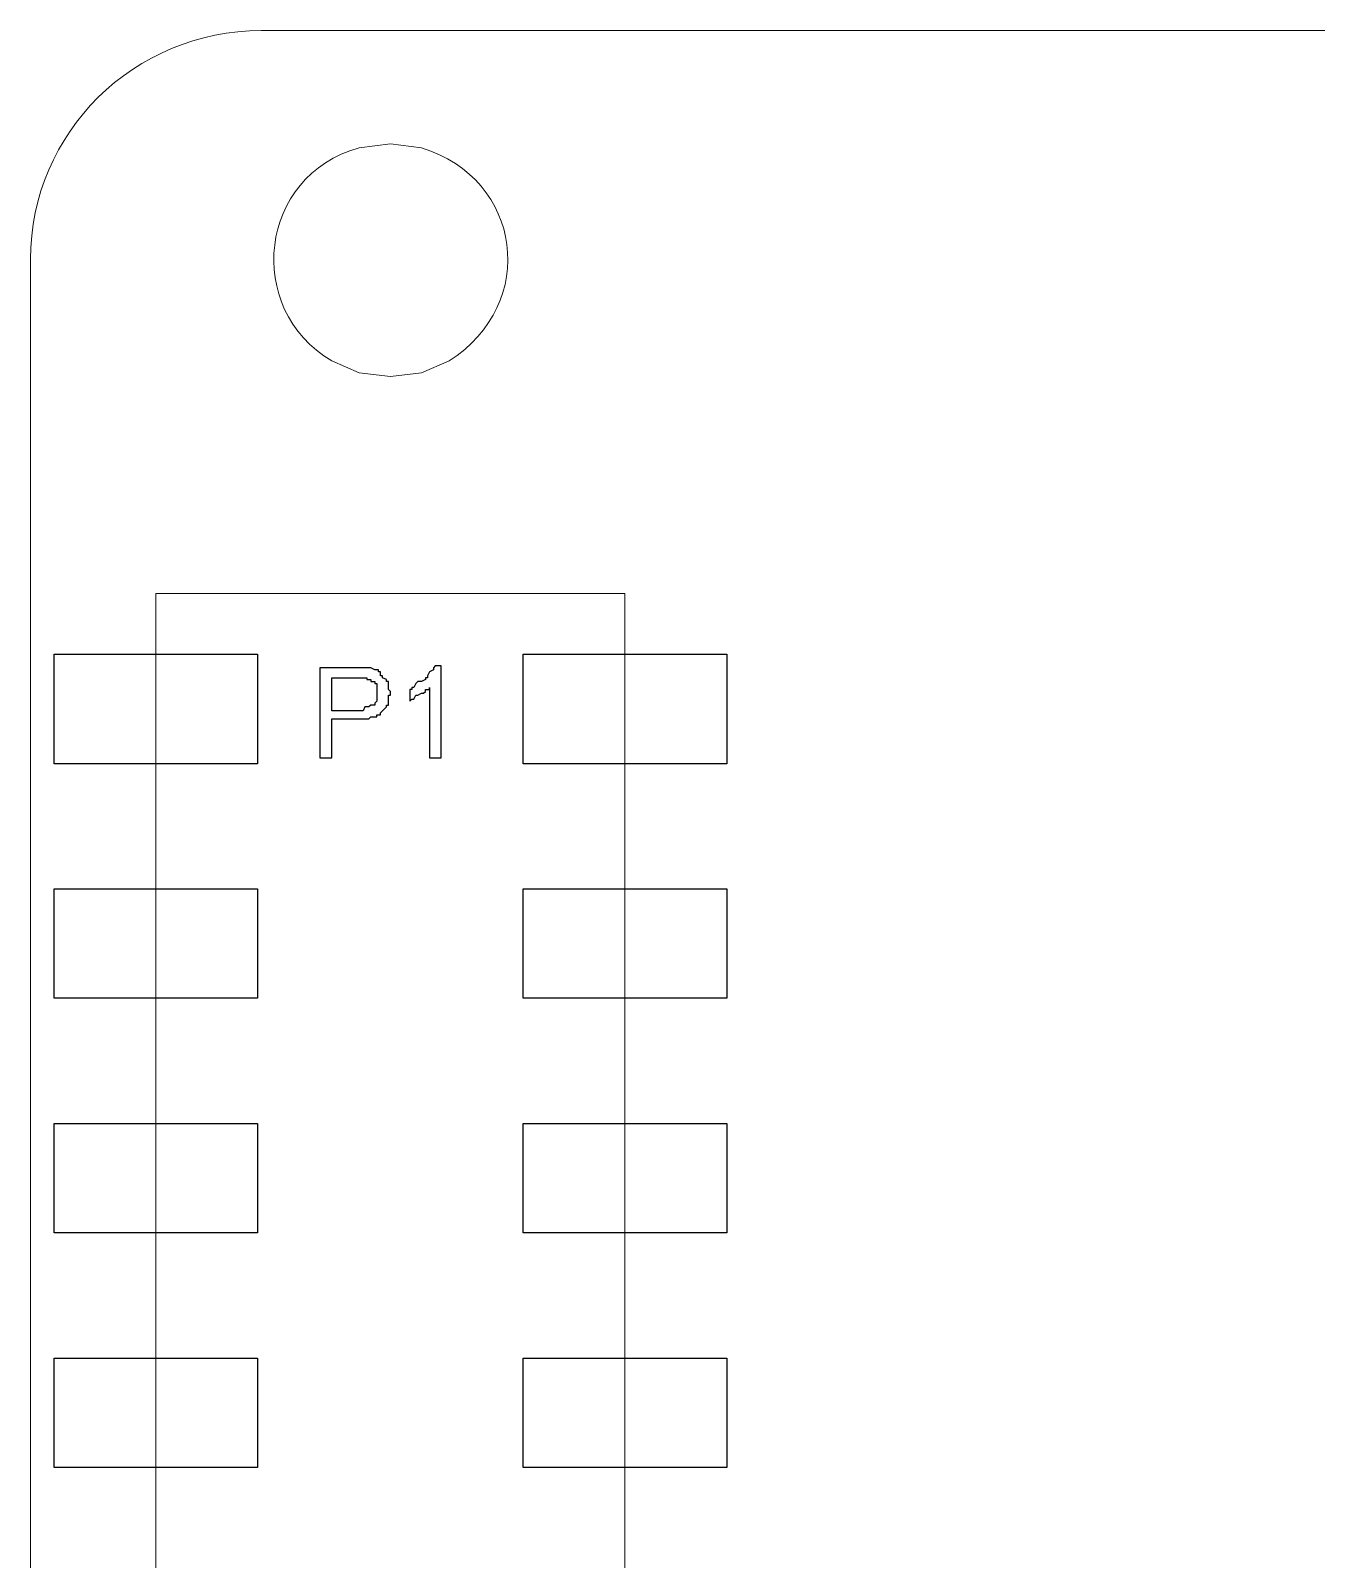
# Model space of a CAD drawing. Header units: millimetres. Extents: x -3 to 153, y 27 to 116.
# Drawn here: x 97.63 to 111.55, y 86.93 to 103.49 of the extents above; entities that cross this region are included whole.
import ezdxf

# ---------------------------------------------------------------- set-up
doc = ezdxf.new("R2010")
doc.units = ezdxf.units.MM
doc.header["$MEASUREMENT"] = 0
doc.layers.add('layer 1', color=7, linetype='Continuous')

msp = doc.modelspace()

# ---------------------------------------------------------------- linework, layer by layer
at = {"layer": 'layer 1', "color": 0, "lineweight": 9}
for points in [[(97.633, 101.01), (97.633, 102.386), (98.755, 103.486), (100.131, 103.486)], [(100.131, 103.486), (100.131, 103.486), (150.529, 103.486), (150.529, 103.486)], [(97.633, 43.013), (97.633, 43.013), (97.633, 101.01), (97.633, 101.01)]]:
    msp.add_open_spline(points, degree=3, dxfattribs=at)
msp.add_open_spline([(101.528, 99.74), (101.528, 99.74), (101.866, 99.782), (101.866, 99.782), (101.866, 99.782), (101.866, 99.782), (102.163, 99.909), (102.163, 99.909), (102.163, 99.909), (103.14, 100.531), (102.956, 101.881), (101.866, 102.216), (101.866, 102.216), (101.866, 102.216), (101.528, 102.259), (101.528, 102.259), (101.528, 102.259), (101.528, 102.259), (101.189, 102.216), (101.189, 102.216), (101.189, 102.216), (100.104, 101.92), (99.938, 100.477), (100.893, 99.909), (100.893, 99.909), (100.893, 99.909), (101.189, 99.782), (101.189, 99.782), (101.189, 99.782), (101.189, 99.782), (101.528, 99.74), (101.528, 99.74)], degree=3, knots=[0, 0, 0, 0, 0.111111, 0.111111, 0.111111, 0.111111, 0.222222, 0.222222, 0.222222, 0.222222, 0.333333, 0.333333, 0.333333, 0.333333, 0.444444, 0.444444, 0.444444, 0.444444, 0.555556, 0.555556, 0.555556, 0.555556, 0.666667, 0.666667, 0.666667, 0.666667, 0.777778, 0.777778, 0.777778, 0.777778, 1, 1, 1, 1], dxfattribs=at)
msp.add_open_spline([(101.528, 99.74), (101.528, 99.74), (101.866, 99.782), (101.866, 99.782), (101.866, 99.782), (101.866, 99.782), (102.163, 99.909), (102.163, 99.909), (102.163, 99.909), (103.14, 100.531), (102.956, 101.881), (101.866, 102.216), (101.866, 102.216), (101.866, 102.216), (101.528, 102.259), (101.528, 102.259), (101.528, 102.259), (101.528, 102.259), (101.189, 102.216), (101.189, 102.216), (101.189, 102.216), (100.104, 101.92), (99.938, 100.477), (100.893, 99.909), (100.893, 99.909), (100.893, 99.909), (101.189, 99.782), (101.189, 99.782), (101.189, 99.782), (101.189, 99.782), (101.528, 99.74), (101.528, 99.74)], degree=3, knots=[0, 0, 0, 0, 0.111111, 0.111111, 0.111111, 0.111111, 0.222222, 0.222222, 0.222222, 0.222222, 0.333333, 0.333333, 0.333333, 0.333333, 0.444444, 0.444444, 0.444444, 0.444444, 0.555556, 0.555556, 0.555556, 0.555556, 0.666667, 0.666667, 0.666667, 0.666667, 0.777778, 0.777778, 0.777778, 0.777778, 1, 1, 1, 1], dxfattribs=at)
msp.add_open_spline([(101.528, 99.74), (101.528, 99.74), (101.866, 99.782), (101.866, 99.782), (101.866, 99.782), (101.866, 99.782), (102.163, 99.909), (102.163, 99.909), (102.163, 99.909), (103.14, 100.531), (102.956, 101.881), (101.866, 102.216), (101.866, 102.216), (101.866, 102.216), (101.528, 102.259), (101.528, 102.259), (101.528, 102.259), (101.528, 102.259), (101.189, 102.216), (101.189, 102.216), (101.189, 102.216), (100.104, 101.92), (99.938, 100.477), (100.893, 99.909), (100.893, 99.909), (100.893, 99.909), (101.189, 99.782), (101.189, 99.782), (101.189, 99.782), (101.189, 99.782), (101.528, 99.74), (101.528, 99.74)], degree=3, knots=[0, 0, 0, 0, 0.111111, 0.111111, 0.111111, 0.111111, 0.222222, 0.222222, 0.222222, 0.222222, 0.333333, 0.333333, 0.333333, 0.333333, 0.444444, 0.444444, 0.444444, 0.444444, 0.555556, 0.555556, 0.555556, 0.555556, 0.666667, 0.666667, 0.666667, 0.666667, 0.777778, 0.777778, 0.777778, 0.777778, 1, 1, 1, 1], dxfattribs=at)
msp.add_open_spline([(101.528, 99.74), (101.528, 99.74), (101.866, 99.782), (101.866, 99.782), (101.866, 99.782), (101.866, 99.782), (102.163, 99.909), (102.163, 99.909), (102.163, 99.909), (103.14, 100.531), (102.956, 101.881), (101.866, 102.216), (101.866, 102.216), (101.866, 102.216), (101.528, 102.259), (101.528, 102.259), (101.528, 102.259), (101.528, 102.259), (101.189, 102.216), (101.189, 102.216), (101.189, 102.216), (100.104, 101.92), (99.938, 100.477), (100.893, 99.909), (100.893, 99.909), (100.893, 99.909), (101.189, 99.782), (101.189, 99.782), (101.189, 99.782), (101.189, 99.782), (101.528, 99.74), (101.528, 99.74)], degree=3, knots=[0, 0, 0, 0, 0.111111, 0.111111, 0.111111, 0.111111, 0.222222, 0.222222, 0.222222, 0.222222, 0.333333, 0.333333, 0.333333, 0.333333, 0.444444, 0.444444, 0.444444, 0.444444, 0.555556, 0.555556, 0.555556, 0.555556, 0.666667, 0.666667, 0.666667, 0.666667, 0.777778, 0.777778, 0.777778, 0.777778, 1, 1, 1, 1], dxfattribs=at)
msp.add_open_spline([(101.528, 99.74), (101.528, 99.74), (101.866, 99.782), (101.866, 99.782), (101.866, 99.782), (101.866, 99.782), (102.163, 99.909), (102.163, 99.909), (102.163, 99.909), (103.14, 100.531), (102.956, 101.881), (101.866, 102.216), (101.866, 102.216), (101.866, 102.216), (101.528, 102.259), (101.528, 102.259), (101.528, 102.259), (101.528, 102.259), (101.189, 102.216), (101.189, 102.216), (101.189, 102.216), (100.104, 101.92), (99.938, 100.477), (100.893, 99.909), (100.893, 99.909), (100.893, 99.909), (101.189, 99.782), (101.189, 99.782), (101.189, 99.782), (101.189, 99.782), (101.528, 99.74), (101.528, 99.74)], degree=3, knots=[0, 0, 0, 0, 0.111111, 0.111111, 0.111111, 0.111111, 0.222222, 0.222222, 0.222222, 0.222222, 0.333333, 0.333333, 0.333333, 0.333333, 0.444444, 0.444444, 0.444444, 0.444444, 0.555556, 0.555556, 0.555556, 0.555556, 0.666667, 0.666667, 0.666667, 0.666667, 0.777778, 0.777778, 0.777778, 0.777778, 1, 1, 1, 1], dxfattribs=at)
msp.add_open_spline([(101.528, 99.74), (101.528, 99.74), (101.866, 99.782), (101.866, 99.782), (101.866, 99.782), (101.866, 99.782), (102.163, 99.909), (102.163, 99.909), (102.163, 99.909), (103.14, 100.531), (102.956, 101.881), (101.866, 102.216), (101.866, 102.216), (101.866, 102.216), (101.528, 102.259), (101.528, 102.259), (101.528, 102.259), (101.528, 102.259), (101.189, 102.216), (101.189, 102.216), (101.189, 102.216), (100.104, 101.92), (99.938, 100.477), (100.893, 99.909), (100.893, 99.909), (100.893, 99.909), (101.189, 99.782), (101.189, 99.782), (101.189, 99.782), (101.189, 99.782), (101.528, 99.74), (101.528, 99.74)], degree=3, knots=[0, 0, 0, 0, 0.111111, 0.111111, 0.111111, 0.111111, 0.222222, 0.222222, 0.222222, 0.222222, 0.333333, 0.333333, 0.333333, 0.333333, 0.444444, 0.444444, 0.444444, 0.444444, 0.555556, 0.555556, 0.555556, 0.555556, 0.666667, 0.666667, 0.666667, 0.666667, 0.777778, 0.777778, 0.777778, 0.777778, 1, 1, 1, 1], dxfattribs=at)
msp.add_open_spline([(101.528, 99.74), (101.528, 99.74), (101.866, 99.782), (101.866, 99.782), (101.866, 99.782), (101.866, 99.782), (102.163, 99.909), (102.163, 99.909), (102.163, 99.909), (103.14, 100.531), (102.956, 101.881), (101.866, 102.216), (101.866, 102.216), (101.866, 102.216), (101.528, 102.259), (101.528, 102.259), (101.528, 102.259), (101.528, 102.259), (101.189, 102.216), (101.189, 102.216), (101.189, 102.216), (100.104, 101.92), (99.938, 100.477), (100.893, 99.909), (100.893, 99.909), (100.893, 99.909), (101.189, 99.782), (101.189, 99.782), (101.189, 99.782), (101.189, 99.782), (101.528, 99.74), (101.528, 99.74)], degree=3, knots=[0, 0, 0, 0, 0.111111, 0.111111, 0.111111, 0.111111, 0.222222, 0.222222, 0.222222, 0.222222, 0.333333, 0.333333, 0.333333, 0.333333, 0.444444, 0.444444, 0.444444, 0.444444, 0.555556, 0.555556, 0.555556, 0.555556, 0.666667, 0.666667, 0.666667, 0.666667, 0.777778, 0.777778, 0.777778, 0.777778, 1, 1, 1, 1], dxfattribs=at)
msp.add_open_spline([(101.528, 99.74), (101.528, 99.74), (101.866, 99.782), (101.866, 99.782), (101.866, 99.782), (101.866, 99.782), (102.163, 99.909), (102.163, 99.909), (102.163, 99.909), (103.14, 100.531), (102.956, 101.881), (101.866, 102.216), (101.866, 102.216), (101.866, 102.216), (101.528, 102.259), (101.528, 102.259), (101.528, 102.259), (101.528, 102.259), (101.189, 102.216), (101.189, 102.216), (101.189, 102.216), (100.104, 101.92), (99.938, 100.477), (100.893, 99.909), (100.893, 99.909), (100.893, 99.909), (101.189, 99.782), (101.189, 99.782), (101.189, 99.782), (101.189, 99.782), (101.528, 99.74), (101.528, 99.74)], degree=3, knots=[0, 0, 0, 0, 0.111111, 0.111111, 0.111111, 0.111111, 0.222222, 0.222222, 0.222222, 0.222222, 0.333333, 0.333333, 0.333333, 0.333333, 0.444444, 0.444444, 0.444444, 0.444444, 0.555556, 0.555556, 0.555556, 0.555556, 0.666667, 0.666667, 0.666667, 0.666667, 0.777778, 0.777778, 0.777778, 0.777778, 1, 1, 1, 1], dxfattribs=at)
msp.add_open_spline([(101.528, 99.74), (101.528, 99.74), (101.866, 99.782), (101.866, 99.782), (101.866, 99.782), (101.866, 99.782), (102.163, 99.909), (102.163, 99.909), (102.163, 99.909), (103.14, 100.531), (102.956, 101.881), (101.866, 102.216), (101.866, 102.216), (101.866, 102.216), (101.528, 102.259), (101.528, 102.259), (101.528, 102.259), (101.528, 102.259), (101.189, 102.216), (101.189, 102.216), (101.189, 102.216), (100.104, 101.92), (99.938, 100.477), (100.893, 99.909), (100.893, 99.909), (100.893, 99.909), (101.189, 99.782), (101.189, 99.782), (101.189, 99.782), (101.189, 99.782), (101.528, 99.74), (101.528, 99.74)], degree=3, knots=[0, 0, 0, 0, 0.111111, 0.111111, 0.111111, 0.111111, 0.222222, 0.222222, 0.222222, 0.222222, 0.333333, 0.333333, 0.333333, 0.333333, 0.444444, 0.444444, 0.444444, 0.444444, 0.555556, 0.555556, 0.555556, 0.555556, 0.666667, 0.666667, 0.666667, 0.666667, 0.777778, 0.777778, 0.777778, 0.777778, 1, 1, 1, 1], dxfattribs=at)
msp.add_open_spline([(101.528, 99.74), (101.528, 99.74), (101.866, 99.782), (101.866, 99.782), (101.866, 99.782), (101.866, 99.782), (102.163, 99.909), (102.163, 99.909), (102.163, 99.909), (103.14, 100.531), (102.956, 101.881), (101.866, 102.216), (101.866, 102.216), (101.866, 102.216), (101.528, 102.259), (101.528, 102.259), (101.528, 102.259), (101.528, 102.259), (101.189, 102.216), (101.189, 102.216), (101.189, 102.216), (100.104, 101.92), (99.938, 100.477), (100.893, 99.909), (100.893, 99.909), (100.893, 99.909), (101.189, 99.782), (101.189, 99.782), (101.189, 99.782), (101.189, 99.782), (101.528, 99.74), (101.528, 99.74)], degree=3, knots=[0, 0, 0, 0, 0.111111, 0.111111, 0.111111, 0.111111, 0.222222, 0.222222, 0.222222, 0.222222, 0.333333, 0.333333, 0.333333, 0.333333, 0.444444, 0.444444, 0.444444, 0.444444, 0.555556, 0.555556, 0.555556, 0.555556, 0.666667, 0.666667, 0.666667, 0.666667, 0.777778, 0.777778, 0.777778, 0.777778, 1, 1, 1, 1], dxfattribs=at)
msp.add_open_spline([(101.528, 99.74), (101.528, 99.74), (101.866, 99.782), (101.866, 99.782), (101.866, 99.782), (101.866, 99.782), (102.163, 99.909), (102.163, 99.909), (102.163, 99.909), (103.14, 100.531), (102.956, 101.881), (101.866, 102.216), (101.866, 102.216), (101.866, 102.216), (101.528, 102.259), (101.528, 102.259), (101.528, 102.259), (101.528, 102.259), (101.189, 102.216), (101.189, 102.216), (101.189, 102.216), (100.104, 101.92), (99.938, 100.477), (100.893, 99.909), (100.893, 99.909), (100.893, 99.909), (101.189, 99.782), (101.189, 99.782), (101.189, 99.782), (101.189, 99.782), (101.528, 99.74), (101.528, 99.74)], degree=3, knots=[0, 0, 0, 0, 0.111111, 0.111111, 0.111111, 0.111111, 0.222222, 0.222222, 0.222222, 0.222222, 0.333333, 0.333333, 0.333333, 0.333333, 0.444444, 0.444444, 0.444444, 0.444444, 0.555556, 0.555556, 0.555556, 0.555556, 0.666667, 0.666667, 0.666667, 0.666667, 0.777778, 0.777778, 0.777778, 0.777778, 1, 1, 1, 1], dxfattribs=at)
msp.add_open_spline([(101.528, 99.74), (101.528, 99.74), (101.866, 99.782), (101.866, 99.782), (101.866, 99.782), (101.866, 99.782), (102.163, 99.909), (102.163, 99.909), (102.163, 99.909), (103.14, 100.531), (102.956, 101.881), (101.866, 102.216), (101.866, 102.216), (101.866, 102.216), (101.528, 102.259), (101.528, 102.259), (101.528, 102.259), (101.528, 102.259), (101.189, 102.216), (101.189, 102.216), (101.189, 102.216), (100.104, 101.92), (99.938, 100.477), (100.893, 99.909), (100.893, 99.909), (100.893, 99.909), (101.189, 99.782), (101.189, 99.782), (101.189, 99.782), (101.189, 99.782), (101.528, 99.74), (101.528, 99.74)], degree=3, knots=[0, 0, 0, 0, 0.111111, 0.111111, 0.111111, 0.111111, 0.222222, 0.222222, 0.222222, 0.222222, 0.333333, 0.333333, 0.333333, 0.333333, 0.444444, 0.444444, 0.444444, 0.444444, 0.555556, 0.555556, 0.555556, 0.555556, 0.666667, 0.666667, 0.666667, 0.666667, 0.777778, 0.777778, 0.777778, 0.777778, 1, 1, 1, 1], dxfattribs=at)
msp.add_open_spline([(101.528, 99.74), (101.528, 99.74), (101.866, 99.782), (101.866, 99.782), (101.866, 99.782), (101.866, 99.782), (102.163, 99.909), (102.163, 99.909), (102.163, 99.909), (103.14, 100.531), (102.956, 101.881), (101.866, 102.216), (101.866, 102.216), (101.866, 102.216), (101.528, 102.259), (101.528, 102.259), (101.528, 102.259), (101.528, 102.259), (101.189, 102.216), (101.189, 102.216), (101.189, 102.216), (100.104, 101.92), (99.938, 100.477), (100.893, 99.909), (100.893, 99.909), (100.893, 99.909), (101.189, 99.782), (101.189, 99.782), (101.189, 99.782), (101.189, 99.782), (101.528, 99.74), (101.528, 99.74)], degree=3, knots=[0, 0, 0, 0, 0.111111, 0.111111, 0.111111, 0.111111, 0.222222, 0.222222, 0.222222, 0.222222, 0.333333, 0.333333, 0.333333, 0.333333, 0.444444, 0.444444, 0.444444, 0.444444, 0.555556, 0.555556, 0.555556, 0.555556, 0.666667, 0.666667, 0.666667, 0.666667, 0.777778, 0.777778, 0.777778, 0.777778, 1, 1, 1, 1], dxfattribs=at)
at = {"layer": 'layer 1', "color": 0, "lineweight": 20}
for points in [[(98.988, 87.251), (98.988, 87.251), (98.988, 97.39), (98.988, 97.39)], [(98.988, 97.39), (98.988, 97.39), (104.068, 97.39), (104.068, 97.39)], [(104.068, 87.251), (104.068, 87.251), (104.068, 97.39), (104.068, 97.39)], [(98.988, 46.633), (98.988, 46.633), (98.988, 87.251), (98.988, 87.251)], [(104.068, 46.633), (104.068, 46.633), (104.068, 87.251), (104.068, 87.251)]]:
    msp.add_open_spline(points, degree=3, dxfattribs=at)
at = {"layer": 'layer 1', "color": 0}
for points, knots in [([(97.887, 96.734), (97.887, 96.734), (97.887, 95.549), (97.887, 95.549), (97.887, 95.549), (97.887, 95.549), (100.089, 95.549), (100.089, 95.549), (100.089, 95.549), (100.089, 95.549), (100.089, 96.734), (100.089, 96.734), (100.089, 96.734), (100.089, 96.734), (97.887, 96.734), (97.887, 96.734)], [0, 0, 0, 0, 0.2, 0.2, 0.2, 0.2, 0.4, 0.4, 0.4, 0.4, 0.6, 0.6, 0.6, 0.6, 1, 1, 1, 1]), ([(102.967, 96.734), (102.967, 96.734), (102.967, 95.549), (102.967, 95.549), (102.967, 95.549), (102.967, 95.549), (105.169, 95.549), (105.169, 95.549), (105.169, 95.549), (105.169, 95.549), (105.169, 96.734), (105.169, 96.734), (105.169, 96.734), (105.169, 96.734), (102.967, 96.734), (102.967, 96.734)], [0, 0, 0, 0, 0.2, 0.2, 0.2, 0.2, 0.4, 0.4, 0.4, 0.4, 0.6, 0.6, 0.6, 0.6, 1, 1, 1, 1]), ([(100.766, 95.612), (100.766, 95.612), (100.766, 96.586), (100.766, 96.586), (100.766, 96.586), (100.766, 96.586), (101.316, 96.586), (101.316, 96.586), (101.316, 96.586), (101.316, 96.586), (101.359, 96.565), (101.359, 96.565), (101.359, 96.565), (101.359, 96.565), (101.401, 96.565), (101.401, 96.565), (101.401, 96.565), (101.401, 96.565), (101.401, 96.544), (101.401, 96.544), (101.401, 96.544), (101.401, 96.544), (101.422, 96.544), (101.422, 96.544), (101.422, 96.544), (101.422, 96.544), (101.422, 96.501), (101.422, 96.501), (101.422, 96.501), (101.422, 96.501), (101.443, 96.501), (101.443, 96.501), (101.443, 96.501), (101.443, 96.501), (101.443, 96.48), (101.443, 96.48), (101.443, 96.48), (101.443, 96.48), (101.486, 96.459), (101.486, 96.459), (101.486, 96.459), (101.486, 96.459), (101.486, 96.438), (101.486, 96.438), (101.486, 96.438), (101.486, 96.438), (101.507, 96.438), (101.507, 96.438), (101.507, 96.438), (101.507, 96.438), (101.507, 96.353), (101.507, 96.353), (101.507, 96.353), (101.507, 96.353), (101.528, 96.332), (101.528, 96.332), (101.528, 96.332), (101.528, 96.332), (101.528, 96.29), (101.528, 96.29), (101.528, 96.29), (101.528, 96.29), (101.507, 96.29), (101.507, 96.29), (101.507, 96.29), (101.507, 96.29), (101.507, 96.184), (101.507, 96.184), (101.507, 96.184), (101.507, 96.184), (101.486, 96.184), (101.486, 96.184), (101.486, 96.184), (101.486, 96.184), (101.486, 96.163), (101.486, 96.163), (101.486, 96.163), (101.486, 96.163), (101.422, 96.099), (101.422, 96.099), (101.422, 96.099), (101.422, 96.099), (101.422, 96.078), (101.422, 96.078), (101.422, 96.078), (101.422, 96.078), (101.38, 96.078), (101.38, 96.078), (101.38, 96.078), (101.38, 96.078), (101.38, 96.057), (101.38, 96.057), (101.38, 96.057), (101.38, 96.057), (101.316, 96.057), (101.316, 96.057), (101.316, 96.057), (101.316, 96.057), (101.295, 96.036), (101.295, 96.036), (101.295, 96.036), (101.295, 96.036), (100.893, 96.036), (100.893, 96.036), (100.893, 96.036), (100.893, 96.036), (100.893, 95.612), (100.893, 95.612), (100.893, 95.612), (100.893, 95.612), (100.766, 95.612), (100.766, 95.612)], [0, 0, 0, 0, 0.034483, 0.034483, 0.034483, 0.034483, 0.068966, 0.068966, 0.068966, 0.068966, 0.103448, 0.103448, 0.103448, 0.103448, 0.137931, 0.137931, 0.137931, 0.137931, 0.172414, 0.172414, 0.172414, 0.172414, 0.206897, 0.206897, 0.206897, 0.206897, 0.241379, 0.241379, 0.241379, 0.241379, 0.275862, 0.275862, 0.275862, 0.275862, 0.310345, 0.310345, 0.310345, 0.310345, 0.344828, 0.344828, 0.344828, 0.344828, 0.37931, 0.37931, 0.37931, 0.37931, 0.413793, 0.413793, 0.413793, 0.413793, 0.448276, 0.448276, 0.448276, 0.448276, 0.482759, 0.482759, 0.482759, 0.482759, 0.517241, 0.517241, 0.517241, 0.517241, 0.551724, 0.551724, 0.551724, 0.551724, 0.586207, 0.586207, 0.586207, 0.586207, 0.62069, 0.62069, 0.62069, 0.62069, 0.655172, 0.655172, 0.655172, 0.655172, 0.689655, 0.689655, 0.689655, 0.689655, 0.724138, 0.724138, 0.724138, 0.724138, 0.758621, 0.758621, 0.758621, 0.758621, 0.793103, 0.793103, 0.793103, 0.793103, 0.827586, 0.827586, 0.827586, 0.827586, 0.862069, 0.862069, 0.862069, 0.862069, 0.896552, 0.896552, 0.896552, 0.896552, 0.931034, 0.931034, 0.931034, 0.931034, 1, 1, 1, 1]), ([(102.078, 95.612), (102.078, 95.612), (101.951, 95.612), (101.951, 95.612), (101.951, 95.612), (101.951, 95.612), (101.951, 96.374), (101.951, 96.374), (101.951, 96.374), (101.951, 96.374), (101.951, 96.353), (101.951, 96.353), (101.951, 96.353), (101.951, 96.353), (101.909, 96.353), (101.909, 96.353), (101.909, 96.353), (101.909, 96.353), (101.909, 96.332), (101.909, 96.332), (101.909, 96.332), (101.909, 96.332), (101.888, 96.311), (101.888, 96.311), (101.888, 96.311), (101.888, 96.311), (101.867, 96.311), (101.867, 96.311), (101.867, 96.311), (101.867, 96.311), (101.824, 96.29), (101.824, 96.29), (101.824, 96.29), (101.824, 96.29), (101.803, 96.29), (101.803, 96.29), (101.803, 96.29), (101.803, 96.29), (101.782, 96.247), (101.782, 96.247), (101.782, 96.247), (101.782, 96.247), (101.761, 96.247), (101.761, 96.247), (101.761, 96.247), (101.761, 96.247), (101.74, 96.226), (101.74, 96.226), (101.74, 96.226), (101.74, 96.226), (101.74, 96.353), (101.74, 96.353), (101.74, 96.353), (101.74, 96.353), (101.761, 96.353), (101.761, 96.353), (101.761, 96.353), (101.761, 96.353), (101.761, 96.374), (101.761, 96.374), (101.761, 96.374), (101.761, 96.374), (101.782, 96.374), (101.782, 96.374), (101.782, 96.374), (101.782, 96.374), (101.803, 96.417), (101.803, 96.417), (101.803, 96.417), (101.803, 96.417), (101.824, 96.438), (101.824, 96.438), (101.824, 96.438), (101.824, 96.438), (101.867, 96.438), (101.867, 96.438), (101.867, 96.438), (101.867, 96.438), (101.909, 96.459), (101.909, 96.459), (101.909, 96.459), (101.909, 96.459), (101.909, 96.48), (101.909, 96.48), (101.909, 96.48), (101.909, 96.48), (101.93, 96.48), (101.93, 96.48), (101.93, 96.48), (101.93, 96.48), (101.93, 96.501), (101.93, 96.501), (101.93, 96.501), (101.93, 96.501), (101.951, 96.544), (101.951, 96.544), (101.951, 96.544), (101.951, 96.544), (101.994, 96.565), (101.994, 96.565), (101.994, 96.565), (101.994, 96.565), (101.994, 96.586), (101.994, 96.586), (101.994, 96.586), (101.994, 96.586), (102.015, 96.607), (102.015, 96.607), (102.015, 96.607), (102.015, 96.607), (102.078, 96.607), (102.078, 96.607), (102.078, 96.607), (102.078, 96.607), (102.078, 95.612), (102.078, 95.612)], [0, 0, 0, 0, 0.033333, 0.033333, 0.033333, 0.033333, 0.066667, 0.066667, 0.066667, 0.066667, 0.1, 0.1, 0.1, 0.1, 0.133333, 0.133333, 0.133333, 0.133333, 0.166667, 0.166667, 0.166667, 0.166667, 0.2, 0.2, 0.2, 0.2, 0.233333, 0.233333, 0.233333, 0.233333, 0.266667, 0.266667, 0.266667, 0.266667, 0.3, 0.3, 0.3, 0.3, 0.333333, 0.333333, 0.333333, 0.333333, 0.366667, 0.366667, 0.366667, 0.366667, 0.4, 0.4, 0.4, 0.4, 0.433333, 0.433333, 0.433333, 0.433333, 0.466667, 0.466667, 0.466667, 0.466667, 0.5, 0.5, 0.5, 0.5, 0.533333, 0.533333, 0.533333, 0.533333, 0.566667, 0.566667, 0.566667, 0.566667, 0.6, 0.6, 0.6, 0.6, 0.633333, 0.633333, 0.633333, 0.633333, 0.666667, 0.666667, 0.666667, 0.666667, 0.7, 0.7, 0.7, 0.7, 0.733333, 0.733333, 0.733333, 0.733333, 0.766667, 0.766667, 0.766667, 0.766667, 0.8, 0.8, 0.8, 0.8, 0.833333, 0.833333, 0.833333, 0.833333, 0.866667, 0.866667, 0.866667, 0.866667, 0.9, 0.9, 0.9, 0.9, 0.933333, 0.933333, 0.933333, 0.933333, 1, 1, 1, 1]), ([(100.893, 96.12), (100.893, 96.12), (101.232, 96.12), (101.232, 96.12), (101.232, 96.12), (101.232, 96.12), (101.253, 96.163), (101.253, 96.163), (101.253, 96.163), (101.253, 96.163), (101.295, 96.163), (101.295, 96.163), (101.295, 96.163), (101.295, 96.163), (101.316, 96.184), (101.316, 96.184), (101.316, 96.184), (101.316, 96.184), (101.359, 96.184), (101.359, 96.184), (101.359, 96.184), (101.359, 96.184), (101.359, 96.205), (101.359, 96.205), (101.359, 96.205), (101.359, 96.205), (101.38, 96.226), (101.38, 96.226), (101.38, 96.226), (101.38, 96.226), (101.38, 96.417), (101.38, 96.417), (101.38, 96.417), (101.38, 96.417), (101.359, 96.417), (101.359, 96.417), (101.359, 96.417), (101.359, 96.417), (101.359, 96.438), (101.359, 96.438), (101.359, 96.438), (101.359, 96.438), (101.316, 96.438), (101.316, 96.438), (101.316, 96.438), (101.316, 96.438), (101.316, 96.459), (101.316, 96.459), (101.316, 96.459), (101.316, 96.459), (101.274, 96.459), (101.274, 96.459), (101.274, 96.459), (101.274, 96.459), (101.274, 96.48), (101.274, 96.48), (101.274, 96.48), (101.274, 96.48), (100.893, 96.48), (100.893, 96.48), (100.893, 96.48), (100.893, 96.48), (100.893, 96.12), (100.893, 96.12)], [0, 0, 0, 0, 0.058824, 0.058824, 0.058824, 0.058824, 0.117647, 0.117647, 0.117647, 0.117647, 0.176471, 0.176471, 0.176471, 0.176471, 0.235294, 0.235294, 0.235294, 0.235294, 0.294118, 0.294118, 0.294118, 0.294118, 0.352941, 0.352941, 0.352941, 0.352941, 0.411765, 0.411765, 0.411765, 0.411765, 0.470588, 0.470588, 0.470588, 0.470588, 0.529412, 0.529412, 0.529412, 0.529412, 0.588235, 0.588235, 0.588235, 0.588235, 0.647059, 0.647059, 0.647059, 0.647059, 0.705882, 0.705882, 0.705882, 0.705882, 0.764706, 0.764706, 0.764706, 0.764706, 0.823529, 0.823529, 0.823529, 0.823529, 0.882353, 0.882353, 0.882353, 0.882353, 1, 1, 1, 1]), ([(97.887, 94.194), (97.887, 94.194), (97.887, 93.009), (97.887, 93.009), (97.887, 93.009), (97.887, 93.009), (100.089, 93.009), (100.089, 93.009), (100.089, 93.009), (100.089, 93.009), (100.089, 94.194), (100.089, 94.194), (100.089, 94.194), (100.089, 94.194), (97.887, 94.194), (97.887, 94.194)], [0, 0, 0, 0, 0.2, 0.2, 0.2, 0.2, 0.4, 0.4, 0.4, 0.4, 0.6, 0.6, 0.6, 0.6, 1, 1, 1, 1]), ([(102.967, 94.194), (102.967, 94.194), (102.967, 93.009), (102.967, 93.009), (102.967, 93.009), (102.967, 93.009), (105.169, 93.009), (105.169, 93.009), (105.169, 93.009), (105.169, 93.009), (105.169, 94.194), (105.169, 94.194), (105.169, 94.194), (105.169, 94.194), (102.967, 94.194), (102.967, 94.194)], [0, 0, 0, 0, 0.2, 0.2, 0.2, 0.2, 0.4, 0.4, 0.4, 0.4, 0.6, 0.6, 0.6, 0.6, 1, 1, 1, 1]), ([(97.887, 91.654), (97.887, 91.654), (97.887, 90.469), (97.887, 90.469), (97.887, 90.469), (97.887, 90.469), (100.089, 90.469), (100.089, 90.469), (100.089, 90.469), (100.089, 90.469), (100.089, 91.654), (100.089, 91.654), (100.089, 91.654), (100.089, 91.654), (97.887, 91.654), (97.887, 91.654)], [0, 0, 0, 0, 0.2, 0.2, 0.2, 0.2, 0.4, 0.4, 0.4, 0.4, 0.6, 0.6, 0.6, 0.6, 1, 1, 1, 1]), ([(102.967, 91.654), (102.967, 91.654), (102.967, 90.469), (102.967, 90.469), (102.967, 90.469), (102.967, 90.469), (105.169, 90.469), (105.169, 90.469), (105.169, 90.469), (105.169, 90.469), (105.169, 91.654), (105.169, 91.654), (105.169, 91.654), (105.169, 91.654), (102.967, 91.654), (102.967, 91.654)], [0, 0, 0, 0, 0.2, 0.2, 0.2, 0.2, 0.4, 0.4, 0.4, 0.4, 0.6, 0.6, 0.6, 0.6, 1, 1, 1, 1]), ([(97.887, 89.114), (97.887, 89.114), (97.887, 87.929), (97.887, 87.929), (97.887, 87.929), (97.887, 87.929), (100.089, 87.929), (100.089, 87.929), (100.089, 87.929), (100.089, 87.929), (100.089, 89.114), (100.089, 89.114), (100.089, 89.114), (100.089, 89.114), (97.887, 89.114), (97.887, 89.114)], [0, 0, 0, 0, 0.2, 0.2, 0.2, 0.2, 0.4, 0.4, 0.4, 0.4, 0.6, 0.6, 0.6, 0.6, 1, 1, 1, 1]), ([(102.967, 89.114), (102.967, 89.114), (102.967, 87.929), (102.967, 87.929), (102.967, 87.929), (102.967, 87.929), (105.169, 87.929), (105.169, 87.929), (105.169, 87.929), (105.169, 87.929), (105.169, 89.114), (105.169, 89.114), (105.169, 89.114), (105.169, 89.114), (102.967, 89.114), (102.967, 89.114)], [0, 0, 0, 0, 0.2, 0.2, 0.2, 0.2, 0.4, 0.4, 0.4, 0.4, 0.6, 0.6, 0.6, 0.6, 1, 1, 1, 1])]:
    msp.add_open_spline(points, degree=3, knots=knots, dxfattribs=at)

doc.saveas('drawing.dxf')
